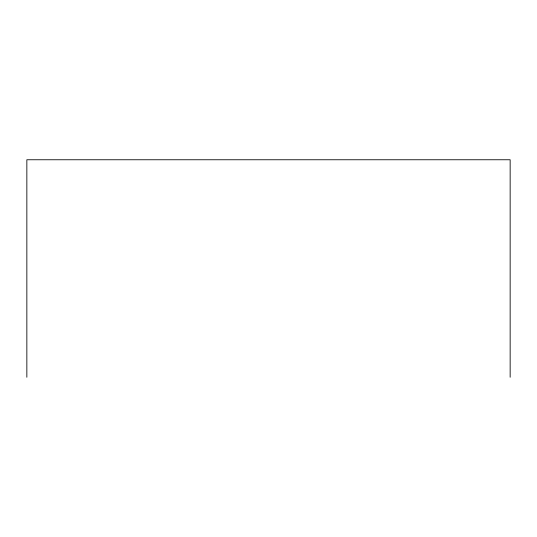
<?xml version="1.0" encoding="UTF-8"?>
<svg xmlns="http://www.w3.org/2000/svg" width="537" height="537" viewBox="0 0 537 537"><rect width="100%" height="100%" fill="white"/><g stroke="black" fill="none" stroke-linecap="round" stroke-linejoin="round"><path stroke-width="0.81" d="M510.15 377.243L510.15 159.757L26.85 159.757L26.85 377.243"/></g></svg>
